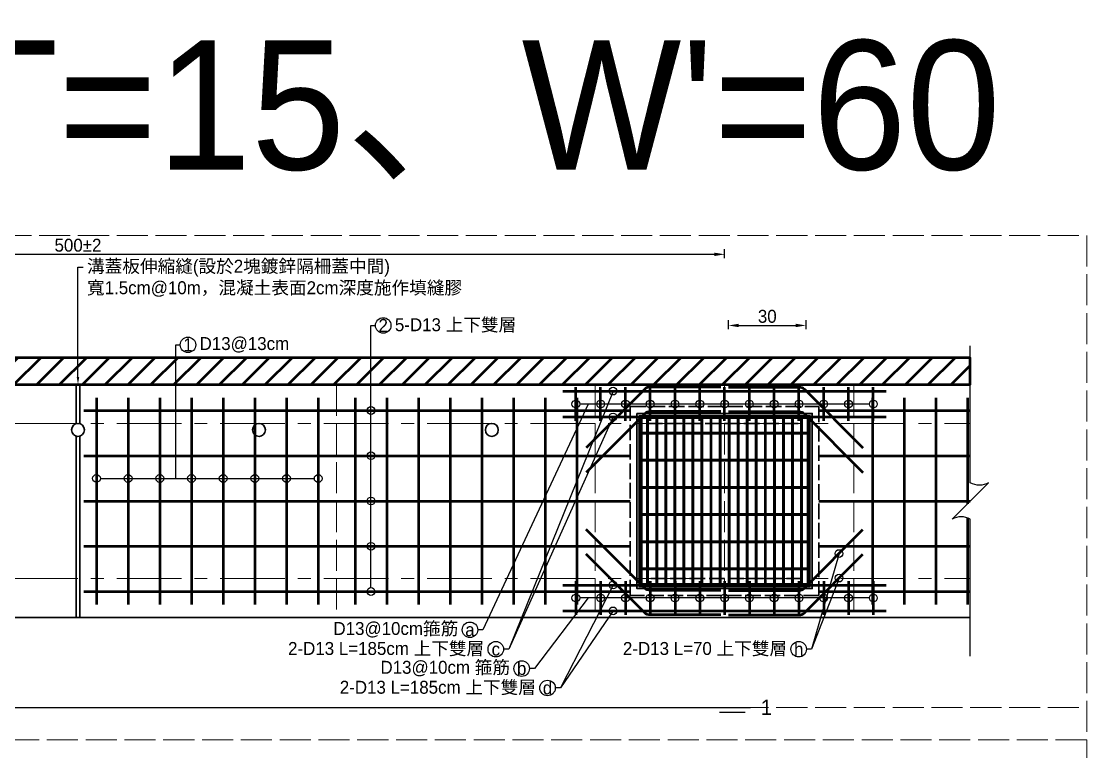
# Model space of a CAD drawing. Extents: x -4891 to 4829, y -5666 to -3242.
# Drawn here: x -4522.8 to -4110.9, y -3888.9 to -3606.5 of the extents above; entities that cross this region are included whole.
import ezdxf
from ezdxf import colors
from ezdxf.entities.mleader import LeaderData, LeaderLine
from ezdxf.math import Vec2, Vec3

# ---------------------------------------------------------------- set-up
doc = ezdxf.new("R2010")
doc.units = 0
doc.header["$MEASUREMENT"] = 0
doc.linetypes.add('ACAD_ISO02W100', pattern=[15, 12, -3])
doc.linetypes.add('CENTERX2', pattern=[4, 2.5, -0.5, 0.5, -0.5])
for name, color, linetype, lineweight in [('一、3.基本-變更', 1, 'Continuous', 50), ('二、1.繪圖-既有設施', 8, 'Continuous', 20), ('二、2.繪圖-施作項目', 181, 'Continuous', 30), ('二、5.繪圖-鋼筋', 60, 'Continuous', 50), ('二、6.繪圖-其他施作項目', 35, 'Continuous', 30)]:
    doc.layers.add(name, color=color, linetype=linetype, lineweight=lineweight)
doc.layers.add('一、4.基本-隱藏', color=9, linetype='ACAD_ISO02W100', lineweight=20, plot=False)
doc.layers.add('三、3.文字-註解文字', color=2, linetype='Continuous')
doc.styles.add('次圖名(詳圖)', font='MS PGothic.ttf', dxfattribs={"height": 6})
doc.styles.add('註解文字', font='MS PGothic.ttf', dxfattribs={"height": 5})
doc.dimstyles.new('註解文字', dxfattribs={"dimtxt": 5, "dimasz": 4, "dimexe": 2, "dimexo": 2.5, "dimgap": 1, "dimtad": 2, "dimzin": 0, "dimdsep": 46, "dimtxsty": '註解文字', "dimcen": 0.1, "dimclrd": 144, "dimclre": 144, "dimclrt": 256, "dimadec": 0, "dimazin": 0, "dimtfac": 1, "dimtofl": 0, "dimtmove": 0, "dimatfit": 3, "dimfxl": 1.5, "dimfxlon": 1, "dimtolj": 1, "dimtzin": 0, "dimlwd": -1, "dimlwe": -1, "dimarcsym": 1})
pattern_1 = [(45, (-5686.2158, -3578.335), (-2.65165, 2.65165), []), (45, (-5685.332, -3578.335), (-2.65165, 2.65165), []), (45, (-5684.448, -3578.335), (-2.65165, 2.65165), []), (45, (-5683.564, -3578.335), (-2.65165, 2.65165), [])]

# ---------------------------------------------------------------- blocks, each defined once
blk = doc.blocks.new('_None')
blk = doc.blocks.new('*D156')
at = {"layer": 'Defpoints', "color": 0, "transparency": 16777216}
for p in [(-4750.85, -3696.6), (-4750.85, -3756.99), (-4250.85, -3756.99)]:
    blk.add_point(p, dxfattribs=at)
at = {"layer": '三、3.文字-註解文字', "color": 144, "transparency": 16777216}
for p, q in [((-4750.85, -3698.1), (-4750.85, -3694.6)), ((-4250.85, -3698.1), (-4250.85, -3694.6)), ((-4254.85, -3696.6), (-4746.85, -3696.6))]:
    blk.add_line(p, q, dxfattribs=at)
for points in [[(-4746.85, -3695.94), (-4746.85, -3697.27), (-4750.85, -3696.6)], [(-4254.85, -3695.94), (-4254.85, -3697.27), (-4250.85, -3696.6)]]:
    blk.add_solid(points, dxfattribs=at)
at = {"layer": '三、3.文字-註解文字', "transparency": 16777216, "insert": (-4500.85, -3693.1), "char_height": 5, "attachment_point": 5, "style": '註解文字'}
blk.add_mtext('\\A1;500±2', dxfattribs=at)
blk = doc.blocks.new('*D157')
at = {"layer": 'Defpoints', "color": 0, "linetype": 'Continuous', "transparency": 16777216}
for p in [(-4219.35, -3724.1), (-4249.35, -3752.72), (-4219.35, -3752.72)]:
    blk.add_point(p, dxfattribs=at)
at = {"layer": '三、3.文字-註解文字', "color": 144, "transparency": 16777216}
for p, q in [((-4249.35, -3725.6), (-4249.35, -3722.1)), ((-4219.35, -3725.6), (-4219.35, -3722.1)), ((-4245.35, -3724.1), (-4223.35, -3724.1))]:
    blk.add_line(p, q, dxfattribs=at)
at = {"layer": '三、3.文字-註解文字', "color": 144, "linetype": 'Continuous', "transparency": 16777216}
for points in [[(-4245.35, -3723.44), (-4245.35, -3724.77), (-4249.35, -3724.1)], [(-4223.35, -3723.44), (-4223.35, -3724.77), (-4219.35, -3724.1)]]:
    blk.add_solid(points, dxfattribs=at)
at = {"layer": '三、3.文字-註解文字', "linetype": 'Continuous', "transparency": 16777216, "insert": (-4234.35, -3720.6), "char_height": 5, "attachment_point": 5, "style": '註解文字'}
blk.add_mtext('\\A1;30', dxfattribs=at)
blk = doc.blocks.new('_Small')
at = {"color": 0, "linetype": 'ByBlock', "lineweight": -2}
blk.add_circle((0, 0), 0.25, dxfattribs=at)

msp = doc.modelspace()

# ---------------------------------------------------------------- hatches: boundary and pattern name
at = {"layer": '一、3.基本-變更', "linetype": 'Continuous'}
h = msp.add_hatch(dxfattribs=at)
h.set_pattern_fill('ANSI31', color=256, scale=50)
h.set_pattern_definition([(45, (-7297.716, 251.4965), (-4.419417, 4.419417), [])])
h.paths.add_polyline_path([(-4155.855, -3736.602), (-4845.855, -3736.602), (-4845.855, -3746.989), (-4155.855, -3746.989)])
at = {"layer": '二、6.繪圖-其他施作項目'}
h = msp.add_hatch(color=256, dxfattribs=at)
h.dxf.hatch_style = 1
h.paths.add_polyline_path([(-4284.755, -3825.889), (-4216.955, -3825.889), (-4216.955, -3758.089), (-4284.755, -3758.089)])
h.paths.add_polyline_path([(-4283.855, -3758.989), (-4217.855, -3758.989), (-4217.855, -3824.989), (-4283.855, -3824.989)], flags=16)
h = msp.add_hatch(dxfattribs=at)
h.set_pattern_fill('ANSI34', color=256, scale=5)
h.set_pattern_definition(pattern_1)
h.paths.add_polyline_path([(-4218.855, -3765.489), (-4282.855, -3765.489), (-4282.855, -3765.989), (-4218.855, -3765.989)])
h = msp.add_hatch(dxfattribs=at)
h.set_pattern_fill('ANSI34', color=256, scale=5)
h.set_pattern_definition(pattern_1)
h.paths.add_polyline_path([(-4218.855, -3775.989), (-4282.855, -3775.989), (-4282.855, -3776.489), (-4218.855, -3776.489)])
h = msp.add_hatch(dxfattribs=at)
h.set_pattern_fill('ANSI34', color=256, scale=5)
h.set_pattern_definition(pattern_1)
h.paths.add_polyline_path([(-4218.855, -3786.489), (-4282.855, -3786.489), (-4282.855, -3786.989), (-4218.855, -3786.989)])
h = msp.add_hatch(dxfattribs=at)
h.set_pattern_fill('ANSI34', color=256, scale=5)
h.set_pattern_definition(pattern_1)
h.paths.add_polyline_path([(-4218.855, -3796.989), (-4282.855, -3796.989), (-4282.855, -3797.489), (-4218.855, -3797.489)])
h = msp.add_hatch(dxfattribs=at)
h.set_pattern_fill('ANSI34', color=256, scale=5)
h.set_pattern_definition(pattern_1)
h.paths.add_polyline_path([(-4218.855, -3807.489), (-4282.855, -3807.489), (-4282.855, -3807.989), (-4218.855, -3807.989)])
h = msp.add_hatch(dxfattribs=at)
h.set_pattern_fill('ANSI34', color=256, scale=5)
h.set_pattern_definition(pattern_1)
h.paths.add_polyline_path([(-4218.855, -3817.989), (-4282.855, -3817.989), (-4282.855, -3818.489), (-4218.855, -3818.489)])

# ---------------------------------------------------------------- linework, layer by layer
at = {"layer": '一、3.基本-變更', "linetype": 'Continuous'}
msp.add_lwpolyline([(-4845.855, -3746.989), (-4155.855, -3746.989), (-4155.855, -3736.602), (-4845.855, -3736.602)], close=True, dxfattribs=at)
at = {"layer": '一、4.基本-隱藏'}
for points in [[(-4890.855, -3689.296), (-4110.855, -3689.296), (-4110.855, -4196.296), (-4890.855, -4196.296)], [(-4890.855, -3689.296), (-4110.855, -3689.296), (-4110.855, -3884.296), (-4890.855, -3884.296)]]:
    msp.add_lwpolyline(points, close=True, dxfattribs=at)
for points in [[(-4400.855, -3746.989), (-4400.855, -3836.989)], [(-4300.855, -3746.989), (-4300.855, -3836.989)], [(-4250.855, -3746.989), (-4250.855, -3836.989)], [(-4200.855, -3746.989), (-4200.855, -3836.989)], [(-4890.855, -3871.796), (-4110.855, -3871.796)]]:
    msp.add_lwpolyline(points, dxfattribs=at)
at = {"layer": '三、3.文字-註解文字'}
msp.add_lwpolyline([(-4155.855, -3851.989), (-4155.855, -3799.06, 0.2828427), (-4162.926, -3799.06), (-4148.784, -3784.918, -0.2828427), (-4155.855, -3784.918), (-4155.855, -3731.989)], format="xyb", dxfattribs=at)
at = {"layer": '三、3.文字-註解文字', "color": 144}
for points in [[(-4194.855, -3754.489), (-4306.855, -3754.489)], [(-4492.205, -3783.289), (-4409.465, -3783.289)], [(-4194.855, -3829.489), (-4306.855, -3829.489)]]:
    msp.add_lwpolyline(points, dxfattribs=at)
at = {"layer": '三、3.文字-註解文字'}
for points in [[(-4760.855, -3871.796), (-4240.855, -3871.796)], [(-4242.855, -3873.796), (-4252.855, -3873.796)]]:
    msp.add_lwpolyline(points, dxfattribs=at)
for centre in [(-4382.83, -3724.102), (-4458.33, -3731.602), (-4349.308, -3841.796), (-4339.308, -3849.296), (-4222.191, -3849.296), (-4329.308, -3856.796), (-4319.308, -3864.296)]:
    msp.add_circle(centre, 3, dxfattribs=at)
at = {"layer": '三、3.文字-註解文字', "color": 144}
for centre in [(-4387.58, -3756.989), (-4308.355, -3754.489), (-4298.772, -3754.489), (-4289.188, -3754.489), (-4279.605, -3754.489), (-4270.022, -3754.489), (-4260.438, -3754.489), (-4250.855, -3754.489), (-4241.272, -3754.489), (-4231.688, -3754.489), (-4222.105, -3754.489), (-4212.522, -3754.489), (-4202.938, -3754.489), (-4193.355, -3754.489), (-4387.58, -3774.489), (-4493.705, -3783.252), (-4481.455, -3783.289), (-4469.205, -3783.289), (-4456.955, -3783.289), (-4444.705, -3783.289), (-4432.455, -3783.289), (-4420.205, -3783.289), (-4407.965, -3783.289), (-4387.58, -3791.989), (-4387.58, -3809.489), (-4387.58, -3826.989), (-4308.355, -3829.489), (-4298.772, -3829.489), (-4289.188, -3829.489), (-4279.605, -3829.489), (-4270.022, -3829.489), (-4260.438, -3829.489), (-4250.855, -3829.489), (-4241.272, -3829.489), (-4231.688, -3829.489), (-4222.105, -3829.489), (-4212.522, -3829.489), (-4202.938, -3829.489), (-4193.355, -3829.489)]:
    msp.add_circle(centre, 1.5, dxfattribs=at)
at = {"layer": '二、1.繪圖-既有設施', "linetype": 'CENTERX2', "ltscale": 10}
for points in [[(-4845.855, -3761.989), (-4155.855, -3761.989)], [(-4845.855, -3821.989), (-4155.855, -3821.989)]]:
    msp.add_lwpolyline(points, dxfattribs=at)
at = {"layer": '二、2.繪圖-施作項目', "linetype": 'Continuous'}
for points in [[(-4845.855, -3746.989), (-4155.855, -3746.989)], [(-4501.605, -3746.989), (-4501.605, -3762.104)], [(-4500.105, -3746.989), (-4500.105, -3762.104)], [(-4501.605, -3766.874), (-4501.605, -3836.989)], [(-4500.105, -3766.874), (-4500.105, -3836.989)], [(-4845.855, -3836.989), (-4155.855, -3836.989)]]:
    msp.add_lwpolyline(points, dxfattribs=at)
at = {"layer": '二、5.繪圖-鋼筋'}
for points in [[(-4308.355, -3760.989), (-4308.355, -3747.989)], [(-4298.772, -3760.989), (-4298.772, -3747.989)], [(-4289.188, -3760.989), (-4289.188, -3747.989)], [(-4279.605, -3760.989), (-4279.605, -3747.989)], [(-4270.022, -3760.989), (-4270.022, -3747.989)], [(-4260.438, -3760.989), (-4260.438, -3747.989)], [(-4250.855, -3760.989), (-4250.855, -3747.989)], [(-4241.272, -3760.989), (-4241.272, -3747.989)], [(-4231.688, -3760.989), (-4231.688, -3747.989)], [(-4222.105, -3760.989), (-4222.105, -3747.989)], [(-4212.522, -3760.989), (-4212.522, -3747.989)], [(-4202.938, -3760.989), (-4202.938, -3747.989)], [(-4193.355, -3760.989), (-4193.355, -3747.989)], [(-4493.705, -3752.039), (-4493.705, -3831.989)], [(-4481.455, -3752.039), (-4481.455, -3831.989)], [(-4469.205, -3752.039), (-4469.205, -3831.989)], [(-4456.955, -3752.039), (-4456.955, -3831.989)], [(-4444.705, -3752.039), (-4444.705, -3831.989)], [(-4432.455, -3752.039), (-4432.455, -3831.989)], [(-4420.205, -3752.039), (-4420.205, -3831.989)], [(-4407.965, -3752.039), (-4407.965, -3831.989)], [(-4393.705, -3752.039), (-4393.705, -3831.989)], [(-4381.455, -3752.039), (-4381.455, -3831.989)], [(-4369.205, -3752.039), (-4369.205, -3831.989)], [(-4356.955, -3752.039), (-4356.955, -3831.989)], [(-4344.705, -3752.039), (-4344.705, -3831.989)], [(-4332.455, -3752.039), (-4332.455, -3831.989)], [(-4320.205, -3752.039), (-4320.205, -3831.989)], [(-4313.355, -3749.489), (-4188.355, -3749.489)], [(-4307.965, -3752.039), (-4307.965, -3831.989)], [(-4193.705, -3752.039), (-4193.705, -3831.989)], [(-4181.455, -3752.039), (-4181.455, -3831.989)], [(-4169.205, -3752.039), (-4169.205, -3831.989)], [(-4156.955, -3752.039), (-4156.955, -3793.089)], [(-4313.355, -3759.489), (-4188.355, -3759.489)], [(-4156.955, -3798.515), (-4156.955, -3831.989)], [(-4313.355, -3824.489), (-4188.355, -3824.489)], [(-4308.355, -3822.989), (-4308.355, -3835.989)], [(-4298.772, -3822.989), (-4298.772, -3835.989)], [(-4289.188, -3822.989), (-4289.188, -3835.989)], [(-4279.605, -3822.989), (-4279.605, -3835.989)], [(-4270.022, -3822.989), (-4270.022, -3835.989)], [(-4260.438, -3822.989), (-4260.438, -3835.989)], [(-4250.855, -3822.989), (-4250.855, -3835.989)], [(-4241.272, -3822.989), (-4241.272, -3835.989)], [(-4231.688, -3822.989), (-4231.688, -3835.989)], [(-4222.105, -3822.989), (-4222.105, -3835.989)], [(-4212.522, -3822.989), (-4212.522, -3835.989)], [(-4202.938, -3822.989), (-4202.938, -3835.989)], [(-4193.355, -3822.989), (-4193.355, -3835.989)], [(-4313.355, -3834.489), (-4188.355, -3834.489)]]:
    msp.add_lwpolyline(points, dxfattribs=at)
for points in [[(-4252.355, -3747.909), (-4279.612, -3747.909, 0.1989124), (-4281.734, -3748.788), (-4304.355, -3771.409)], [(-4249.355, -3747.909), (-4222.098, -3747.909, -0.1989124), (-4219.976, -3748.788), (-4197.355, -3771.409)], [(-4252.355, -3757.409), (-4279.612, -3757.409, 0.1989124), (-4281.734, -3758.288), (-4304.355, -3780.909)], [(-4249.355, -3757.409), (-4222.098, -3757.409, -0.1989124), (-4219.976, -3758.288), (-4197.355, -3780.909)], [(-4252.355, -3826.569), (-4279.612, -3826.569, -0.1989124), (-4281.734, -3825.691), (-4304.355, -3803.069)], [(-4249.355, -3826.569), (-4222.098, -3826.569, 0.1989124), (-4219.976, -3825.691), (-4197.355, -3803.069)], [(-4252.355, -3836.069), (-4279.612, -3836.069, -0.1989124), (-4281.734, -3835.191), (-4304.355, -3812.569)], [(-4249.355, -3836.069), (-4222.098, -3836.069, 0.1989124), (-4219.976, -3835.191), (-4197.355, -3812.569)]]:
    msp.add_lwpolyline(points, format="xyb", dxfattribs=at)
at = {"layer": '二、5.繪圖-鋼筋', "linetype": 'Continuous'}
for points in [[(-4498.605, -3756.989), (-4287.355, -3756.989)], [(-4214.355, -3756.989), (-4155.855, -3756.989)], [(-4498.605, -3774.489), (-4287.355, -3774.489)], [(-4214.355, -3774.489), (-4155.855, -3774.489)], [(-4498.605, -3791.989), (-4287.355, -3791.989)], [(-4214.355, -3791.989), (-4155.855, -3791.989)], [(-4498.605, -3809.489), (-4287.355, -3809.489)], [(-4214.355, -3809.489), (-4155.855, -3809.489)], [(-4498.605, -3826.989), (-4287.355, -3826.989)], [(-4214.355, -3826.989), (-4155.855, -3826.989)]]:
    msp.add_lwpolyline(points, dxfattribs=at)
at = {"layer": '二、6.繪圖-其他施作項目', "linetype": 'ACAD_ISO02W100', "ltscale": 0.5}
for points in [[(-4287.355, -3755.489), (-4214.355, -3755.489), (-4214.355, -3828.489), (-4287.355, -3828.489)], [(-4280.855, -3761.989), (-4220.855, -3761.989), (-4220.855, -3821.989), (-4280.855, -3821.989)]]:
    msp.add_lwpolyline(points, close=True, dxfattribs=at)
at = {"layer": '二、6.繪圖-其他施作項目'}
for points in [[(-4284.755, -3758.089), (-4216.955, -3758.089), (-4216.955, -3825.889), (-4284.755, -3825.889)], [(-4283.855, -3758.989), (-4217.855, -3758.989), (-4217.855, -3824.989), (-4283.855, -3824.989)], [(-4283.355, -3759.489), (-4218.355, -3759.489), (-4218.355, -3824.489), (-4283.355, -3824.489)]]:
    msp.add_lwpolyline(points, close=True, dxfattribs=at)
for points in [[(-4283.355, -3759.489), (-4218.355, -3759.489)], [(-4283.355, -3759.489), (-4283.355, -3824.489)], [(-4282.855, -3759.489), (-4282.855, -3824.489)], [(-4282.855, -3759.989), (-4218.855, -3759.989)], [(-4280.855, -3759.989), (-4280.855, -3765.489)], [(-4280.355, -3759.989), (-4280.355, -3765.489)], [(-4277.355, -3759.989), (-4277.355, -3765.489)], [(-4276.855, -3759.989), (-4276.855, -3765.489)], [(-4273.855, -3759.989), (-4273.855, -3765.489)], [(-4273.355, -3759.989), (-4273.355, -3765.489)], [(-4270.355, -3759.989), (-4270.355, -3765.489)], [(-4269.855, -3759.989), (-4269.855, -3765.489)], [(-4266.855, -3759.989), (-4266.855, -3765.489)], [(-4266.355, -3759.989), (-4266.355, -3765.489)], [(-4263.355, -3759.989), (-4263.355, -3765.489)], [(-4262.855, -3759.989), (-4262.855, -3765.489)], [(-4259.855, -3759.989), (-4259.855, -3765.489)], [(-4259.355, -3759.989), (-4259.355, -3765.489)], [(-4256.355, -3759.989), (-4256.355, -3765.489)], [(-4255.855, -3759.989), (-4255.855, -3765.489)], [(-4252.855, -3759.989), (-4252.855, -3765.489)], [(-4252.355, -3759.989), (-4252.355, -3765.489)], [(-4249.355, -3759.989), (-4249.355, -3765.489)], [(-4248.855, -3759.989), (-4248.855, -3765.489)], [(-4245.855, -3759.989), (-4245.855, -3765.489)], [(-4245.355, -3759.989), (-4245.355, -3765.489)], [(-4242.355, -3759.989), (-4242.355, -3765.489)], [(-4241.855, -3759.989), (-4241.855, -3765.489)], [(-4238.855, -3759.989), (-4238.855, -3765.489)], [(-4238.355, -3759.989), (-4238.355, -3765.489)], [(-4235.355, -3759.989), (-4235.355, -3765.489)], [(-4234.855, -3759.989), (-4234.855, -3765.489)], [(-4231.855, -3759.989), (-4231.855, -3765.489)], [(-4231.355, -3759.989), (-4231.355, -3765.489)], [(-4228.355, -3759.989), (-4228.355, -3765.489)], [(-4227.855, -3759.989), (-4227.855, -3765.489)], [(-4224.855, -3759.989), (-4224.855, -3765.489)], [(-4224.355, -3759.989), (-4224.355, -3765.489)], [(-4221.355, -3759.989), (-4221.355, -3765.489)], [(-4220.855, -3759.989), (-4220.855, -3765.489)], [(-4218.855, -3759.489), (-4218.855, -3824.489)], [(-4218.355, -3759.489), (-4218.355, -3824.489)], [(-4282.855, -3765.489), (-4218.855, -3765.489)], [(-4282.855, -3765.989), (-4218.855, -3765.989)], [(-4280.855, -3765.989), (-4280.855, -3775.989)], [(-4280.355, -3765.989), (-4280.355, -3775.989)], [(-4277.355, -3765.989), (-4277.355, -3775.989)], [(-4276.855, -3765.989), (-4276.855, -3775.989)], [(-4273.855, -3765.989), (-4273.855, -3775.989)], [(-4273.355, -3765.989), (-4273.355, -3775.989)], [(-4270.355, -3765.989), (-4270.355, -3775.989)], [(-4269.855, -3765.989), (-4269.855, -3775.989)], [(-4266.855, -3765.989), (-4266.855, -3775.989)], [(-4266.355, -3765.989), (-4266.355, -3775.989)], [(-4263.355, -3765.989), (-4263.355, -3775.989)], [(-4262.855, -3765.989), (-4262.855, -3775.989)], [(-4259.855, -3765.989), (-4259.855, -3775.989)], [(-4259.355, -3765.989), (-4259.355, -3775.989)], [(-4256.355, -3765.989), (-4256.355, -3775.989)], [(-4255.855, -3765.989), (-4255.855, -3775.989)], [(-4252.855, -3765.989), (-4252.855, -3775.989)], [(-4252.355, -3765.989), (-4252.355, -3775.989)], [(-4249.355, -3765.989), (-4249.355, -3775.989)], [(-4248.855, -3765.989), (-4248.855, -3775.989)], [(-4245.855, -3765.989), (-4245.855, -3775.989)], [(-4245.355, -3765.989), (-4245.355, -3775.989)], [(-4242.355, -3765.989), (-4242.355, -3775.989)], [(-4241.855, -3765.989), (-4241.855, -3775.989)], [(-4238.855, -3765.989), (-4238.855, -3775.989)], [(-4238.355, -3765.989), (-4238.355, -3775.989)], [(-4235.355, -3765.989), (-4235.355, -3775.989)], [(-4234.855, -3765.989), (-4234.855, -3775.989)], [(-4231.855, -3765.989), (-4231.855, -3775.989)], [(-4231.355, -3765.989), (-4231.355, -3775.989)], [(-4228.355, -3765.989), (-4228.355, -3775.989)], [(-4227.855, -3765.989), (-4227.855, -3775.989)], [(-4224.855, -3765.989), (-4224.855, -3775.989)], [(-4224.355, -3765.989), (-4224.355, -3775.989)], [(-4221.355, -3765.989), (-4221.355, -3775.989)], [(-4220.855, -3765.989), (-4220.855, -3775.989)], [(-4282.855, -3775.989), (-4218.855, -3775.989)], [(-4282.855, -3776.489), (-4218.855, -3776.489)], [(-4280.855, -3776.489), (-4280.855, -3786.489)], [(-4280.355, -3776.489), (-4280.355, -3786.489)], [(-4277.355, -3776.489), (-4277.355, -3786.489)], [(-4276.855, -3776.489), (-4276.855, -3786.489)], [(-4273.855, -3776.489), (-4273.855, -3786.489)], [(-4273.355, -3776.489), (-4273.355, -3786.489)], [(-4270.355, -3776.489), (-4270.355, -3786.489)], [(-4269.855, -3776.489), (-4269.855, -3786.489)], [(-4266.855, -3776.489), (-4266.855, -3786.489)], [(-4266.355, -3776.489), (-4266.355, -3786.489)], [(-4263.355, -3776.489), (-4263.355, -3786.489)], [(-4262.855, -3776.489), (-4262.855, -3786.489)], [(-4259.855, -3776.489), (-4259.855, -3786.489)], [(-4259.355, -3776.489), (-4259.355, -3786.489)], [(-4256.355, -3776.489), (-4256.355, -3786.489)], [(-4255.855, -3776.489), (-4255.855, -3786.489)], [(-4252.855, -3776.489), (-4252.855, -3786.489)], [(-4252.355, -3776.489), (-4252.355, -3786.489)], [(-4249.355, -3776.489), (-4249.355, -3786.489)], [(-4248.855, -3776.489), (-4248.855, -3786.489)], [(-4245.855, -3776.489), (-4245.855, -3786.489)], [(-4245.355, -3776.489), (-4245.355, -3786.489)], [(-4242.355, -3776.489), (-4242.355, -3786.489)], [(-4241.855, -3776.489), (-4241.855, -3786.489)], [(-4238.855, -3776.489), (-4238.855, -3786.489)], [(-4238.355, -3776.489), (-4238.355, -3786.489)], [(-4235.355, -3776.489), (-4235.355, -3786.489)], [(-4234.855, -3776.489), (-4234.855, -3786.489)], [(-4231.855, -3776.489), (-4231.855, -3786.489)], [(-4231.355, -3776.489), (-4231.355, -3786.489)], [(-4228.355, -3776.489), (-4228.355, -3786.489)], [(-4227.855, -3776.489), (-4227.855, -3786.489)], [(-4224.855, -3776.489), (-4224.855, -3786.489)], [(-4224.355, -3776.489), (-4224.355, -3786.489)], [(-4221.355, -3776.489), (-4221.355, -3786.489)], [(-4220.855, -3776.489), (-4220.855, -3786.489)], [(-4282.855, -3786.489), (-4218.855, -3786.489)], [(-4282.855, -3786.989), (-4218.855, -3786.989)], [(-4280.855, -3786.989), (-4280.855, -3796.989)], [(-4280.355, -3786.989), (-4280.355, -3796.989)], [(-4277.355, -3786.989), (-4277.355, -3796.989)], [(-4276.855, -3786.989), (-4276.855, -3796.989)], [(-4273.855, -3786.989), (-4273.855, -3796.989)], [(-4273.355, -3786.989), (-4273.355, -3796.989)], [(-4270.355, -3786.989), (-4270.355, -3796.989)], [(-4269.855, -3786.989), (-4269.855, -3796.989)], [(-4266.855, -3786.989), (-4266.855, -3796.989)], [(-4266.355, -3786.989), (-4266.355, -3796.989)], [(-4263.355, -3786.989), (-4263.355, -3796.989)], [(-4262.855, -3786.989), (-4262.855, -3796.989)], [(-4259.855, -3786.989), (-4259.855, -3796.989)], [(-4259.355, -3786.989), (-4259.355, -3796.989)], [(-4256.355, -3786.989), (-4256.355, -3796.989)], [(-4255.855, -3786.989), (-4255.855, -3796.989)], [(-4252.855, -3786.989), (-4252.855, -3796.989)], [(-4252.355, -3786.989), (-4252.355, -3796.989)], [(-4249.355, -3786.989), (-4249.355, -3796.989)], [(-4248.855, -3786.989), (-4248.855, -3796.989)], [(-4245.855, -3786.989), (-4245.855, -3796.989)], [(-4245.355, -3786.989), (-4245.355, -3796.989)], [(-4242.355, -3786.989), (-4242.355, -3796.989)], [(-4241.855, -3786.989), (-4241.855, -3796.989)], [(-4238.855, -3786.989), (-4238.855, -3796.989)], [(-4238.355, -3786.989), (-4238.355, -3796.989)], [(-4235.355, -3786.989), (-4235.355, -3796.989)], [(-4234.855, -3786.989), (-4234.855, -3796.989)], [(-4231.855, -3786.989), (-4231.855, -3796.989)], [(-4231.355, -3786.989), (-4231.355, -3796.989)], [(-4228.355, -3786.989), (-4228.355, -3796.989)], [(-4227.855, -3786.989), (-4227.855, -3796.989)], [(-4224.855, -3786.989), (-4224.855, -3796.989)], [(-4224.355, -3786.989), (-4224.355, -3796.989)], [(-4221.355, -3786.989), (-4221.355, -3796.989)], [(-4220.855, -3786.989), (-4220.855, -3796.989)], [(-4282.855, -3796.989), (-4218.855, -3796.989)], [(-4282.855, -3797.489), (-4218.855, -3797.489)], [(-4280.855, -3797.489), (-4280.855, -3807.489)], [(-4280.355, -3797.489), (-4280.355, -3807.489)], [(-4277.355, -3797.489), (-4277.355, -3807.489)], [(-4276.855, -3797.489), (-4276.855, -3807.489)], [(-4273.855, -3797.489), (-4273.855, -3807.489)], [(-4273.355, -3797.489), (-4273.355, -3807.489)], [(-4270.355, -3797.489), (-4270.355, -3807.489)], [(-4269.855, -3797.489), (-4269.855, -3807.489)], [(-4266.855, -3797.489), (-4266.855, -3807.489)], [(-4266.355, -3797.489), (-4266.355, -3807.489)], [(-4263.355, -3797.489), (-4263.355, -3807.489)], [(-4262.855, -3797.489), (-4262.855, -3807.489)], [(-4259.855, -3797.489), (-4259.855, -3807.489)], [(-4259.355, -3797.489), (-4259.355, -3807.489)], [(-4256.355, -3797.489), (-4256.355, -3807.489)], [(-4255.855, -3797.489), (-4255.855, -3807.489)], [(-4252.855, -3797.489), (-4252.855, -3807.489)], [(-4252.355, -3797.489), (-4252.355, -3807.489)], [(-4249.355, -3797.489), (-4249.355, -3807.489)], [(-4248.855, -3797.489), (-4248.855, -3807.489)], [(-4245.855, -3797.489), (-4245.855, -3807.489)], [(-4245.355, -3797.489), (-4245.355, -3807.489)], [(-4242.355, -3797.489), (-4242.355, -3807.489)], [(-4241.855, -3797.489), (-4241.855, -3807.489)], [(-4238.855, -3797.489), (-4238.855, -3807.489)], [(-4238.355, -3797.489), (-4238.355, -3807.489)], [(-4235.355, -3797.489), (-4235.355, -3807.489)], [(-4234.855, -3797.489), (-4234.855, -3807.489)], [(-4231.855, -3797.489), (-4231.855, -3807.489)], [(-4231.355, -3797.489), (-4231.355, -3807.489)], [(-4228.355, -3797.489), (-4228.355, -3807.489)], [(-4227.855, -3797.489), (-4227.855, -3807.489)], [(-4224.855, -3797.489), (-4224.855, -3807.489)], [(-4224.355, -3797.489), (-4224.355, -3807.489)], [(-4221.355, -3797.489), (-4221.355, -3807.489)], [(-4220.855, -3797.489), (-4220.855, -3807.489)], [(-4282.855, -3807.489), (-4218.855, -3807.489)], [(-4282.855, -3807.989), (-4218.855, -3807.989)], [(-4280.855, -3807.989), (-4280.855, -3817.989)], [(-4280.355, -3807.989), (-4280.355, -3817.989)], [(-4277.355, -3807.989), (-4277.355, -3817.989)], [(-4276.855, -3807.989), (-4276.855, -3817.989)], [(-4273.855, -3807.989), (-4273.855, -3817.989)], [(-4273.355, -3807.989), (-4273.355, -3817.989)], [(-4270.355, -3807.989), (-4270.355, -3817.989)], [(-4269.855, -3807.989), (-4269.855, -3817.989)], [(-4266.855, -3807.989), (-4266.855, -3817.989)], [(-4266.355, -3807.989), (-4266.355, -3817.989)], [(-4263.355, -3807.989), (-4263.355, -3817.989)], [(-4262.855, -3807.989), (-4262.855, -3817.989)], [(-4259.855, -3807.989), (-4259.855, -3817.989)], [(-4259.355, -3807.989), (-4259.355, -3817.989)], [(-4256.355, -3807.989), (-4256.355, -3817.989)], [(-4255.855, -3807.989), (-4255.855, -3817.989)], [(-4252.855, -3807.989), (-4252.855, -3817.989)], [(-4252.355, -3807.989), (-4252.355, -3817.989)], [(-4249.355, -3807.989), (-4249.355, -3817.989)], [(-4248.855, -3807.989), (-4248.855, -3817.989)], [(-4245.855, -3807.989), (-4245.855, -3817.989)], [(-4245.355, -3807.989), (-4245.355, -3817.989)], [(-4242.355, -3807.989), (-4242.355, -3817.989)], [(-4241.855, -3807.989), (-4241.855, -3817.989)], [(-4238.855, -3807.989), (-4238.855, -3817.989)], [(-4238.355, -3807.989), (-4238.355, -3817.989)], [(-4235.355, -3807.989), (-4235.355, -3817.989)], [(-4234.855, -3807.989), (-4234.855, -3817.989)], [(-4231.855, -3807.989), (-4231.855, -3817.989)], [(-4231.355, -3807.989), (-4231.355, -3817.989)], [(-4228.355, -3807.989), (-4228.355, -3817.989)], [(-4227.855, -3807.989), (-4227.855, -3817.989)], [(-4224.855, -3807.989), (-4224.855, -3817.989)], [(-4224.355, -3807.989), (-4224.355, -3817.989)], [(-4221.355, -3807.989), (-4221.355, -3817.989)], [(-4220.855, -3807.989), (-4220.855, -3817.989)], [(-4282.855, -3817.989), (-4218.855, -3817.989)], [(-4282.855, -3818.489), (-4218.855, -3818.489)], [(-4280.855, -3818.489), (-4280.855, -3823.989)], [(-4280.355, -3818.489), (-4280.355, -3823.989)], [(-4277.355, -3818.489), (-4277.355, -3823.989)], [(-4276.855, -3818.489), (-4276.855, -3823.989)], [(-4273.855, -3818.489), (-4273.855, -3823.989)], [(-4273.355, -3818.489), (-4273.355, -3823.989)], [(-4270.355, -3818.489), (-4270.355, -3823.989)], [(-4269.855, -3818.489), (-4269.855, -3823.989)], [(-4266.855, -3818.489), (-4266.855, -3823.989)], [(-4266.355, -3818.489), (-4266.355, -3823.989)], [(-4263.355, -3818.489), (-4263.355, -3823.989)], [(-4262.855, -3818.489), (-4262.855, -3823.989)], [(-4259.855, -3818.489), (-4259.855, -3823.989)], [(-4259.355, -3818.489), (-4259.355, -3823.989)], [(-4256.355, -3818.489), (-4256.355, -3823.989)], [(-4255.855, -3818.489), (-4255.855, -3823.989)], [(-4252.855, -3818.489), (-4252.855, -3823.989)], [(-4252.355, -3818.489), (-4252.355, -3823.989)], [(-4249.355, -3818.489), (-4249.355, -3823.989)], [(-4248.855, -3818.489), (-4248.855, -3823.989)], [(-4245.855, -3818.489), (-4245.855, -3823.989)], [(-4245.355, -3818.489), (-4245.355, -3823.989)], [(-4242.355, -3818.489), (-4242.355, -3823.989)], [(-4241.855, -3818.489), (-4241.855, -3823.989)], [(-4238.855, -3818.489), (-4238.855, -3823.989)], [(-4238.355, -3818.489), (-4238.355, -3823.989)], [(-4235.355, -3818.489), (-4235.355, -3823.989)], [(-4234.855, -3818.489), (-4234.855, -3823.989)], [(-4231.855, -3818.489), (-4231.855, -3823.989)], [(-4231.355, -3818.489), (-4231.355, -3823.989)], [(-4228.355, -3818.489), (-4228.355, -3823.989)], [(-4227.855, -3818.489), (-4227.855, -3823.989)], [(-4224.855, -3818.489), (-4224.855, -3823.989)], [(-4224.355, -3818.489), (-4224.355, -3823.989)], [(-4221.355, -3818.489), (-4221.355, -3823.989)], [(-4220.855, -3818.489), (-4220.855, -3823.989)], [(-4283.355, -3824.489), (-4218.355, -3824.489)], [(-4282.855, -3823.989), (-4218.855, -3823.989)]]:
    msp.add_lwpolyline(points, dxfattribs=at)
for centre in [(-4500.855, -3764.489), (-4430.855, -3764.489), (-4340.855, -3764.489)]:
    msp.add_circle(centre, 2.5, dxfattribs=at)

# ---------------------------------------------------------------- texts
at = {"layer": '三、3.文字-註解文字'}
for s, width, gutter_width, insert, char_height, attachment_point, style in [("{\\fMS PGothic|b0|i0|c128|p34;溝牆保留  T=15、W}'{\\fMS PGothic|b0|i0|c128|p34;=}6{\\fMS PGothic|b0|i0|c128|p34;0}", 762.96633, 25, (-4500.855, -3669.296), 50, 8, '註解文字'), ('2', 8.38231, 30, (-4382.83, -3724.102), 5, 5, '註解文字'), ('{\\fMS PGothic|b0|i0|c128|p34;5-D13 }上下雙{\\fMS PGothic|b0|i0|c128|p34;層}', 50.56778, 30, (-4378.33, -3724.102), 5, 4, '註解文字'), ('1', 8.38231, 30, (-4458.33, -3731.602), 5, 5, '註解文字'), ('{\\fMS PGothic|b0|i0|c128|p34;D13@1}3{\\fMS PGothic|b0|i0|c128|p34;cm}', 15.95159, 30, (-4453.83, -3731.602), 5, 4, '註解文字'), ('{\\fMS PGothic|b0|i0|c128|p34;D13@10cm}箍筋', 47.84009, 30, (-4353.808, -3841.796), 5, 6, '註解文字'), ('a', 8.38231, 30, (-4349.308, -3841.796), 5, 5, '註解文字'), ('{\\fMS PGothic|b0|i0|c128|p34;2-D13 L=1}8{\\fMS PGothic|b0|i0|c128|p34;5cm }上下雙{\\fMS PGothic|b0|i0|c128|p34;層}', 82.71347, 30, (-4343.808, -3849.296), 5, 6, '註解文字'), ('{\\fMS PGothic|b0|i0|c128|p34;2-D13 L=70 }上下雙{\\fMS PGothic|b0|i0|c128|p34;層}', 78.12323, 30, (-4226.691, -3849.296), 5, 6, '註解文字'), ('h', 8.38231, 30, (-4222.191, -3849.296), 5, 5, '註解文字'), ('c', 8.38231, 30, (-4339.308, -3849.296), 5, 5, '註解文字'), ('{\\fMS PGothic|b0|i0|c128|p34;D13@10cm }箍筋', 78.12323, 30, (-4333.808, -3856.796), 5, 6, '註解文字'), ('b', 8.38231, 30, (-4329.308, -3856.796), 5, 5, '註解文字'), ('{\\fMS PGothic|b0|i0|c128|p34;2-D13 L=1}8{\\fMS PGothic|b0|i0|c128|p34;5cm }上下雙{\\fMS PGothic|b0|i0|c128|p34;層}', 81.61171, 30, (-4323.808, -3864.296), 5, 6, '註解文字'), ('d', 8.38231, 30, (-4319.308, -3864.296), 5, 5, '註解文字'), ('1', 3, 15, (-4236.855, -3871.796), 6, 4, '次圖名(詳圖)')]:
    msp.add_mtext_dynamic_manual_height_columns(s, width=width, gutter_width=gutter_width, heights=[0], dxfattribs=dict(at, insert=insert, char_height=char_height, attachment_point=attachment_point, style=style))

# ---------------------------------------------------------------- dimensions: what is measured, and where the dimension line sits
dim = msp.add_linear_dim(base=(-4750.855, -3696.602), p1=(-4250.855, -3756.989), p2=(-4750.855, -3756.989), text='500±2', dimstyle='註解文字', dxfattribs=at)
dim.commit()
dim.dimension.update_dxf_attribs({"geometry": '*D156', "text_midpoint": (-4500.855, -3693.102)})
at = {"layer": '三、3.文字-註解文字', "linetype": 'Continuous'}
dim = msp.add_linear_dim(base=(-4219.355, -3724.102), p1=(-4249.355, -3752.716), p2=(-4219.355, -3752.716), text='30', dimstyle='註解文字', dxfattribs=at)
dim.commit()
dim.dimension.update_dxf_attribs({"geometry": '*D157', "text_midpoint": (-4234.355, -3720.602)})

# ---------------------------------------------------------------- leaders
at = {"layer": '三、3.文字-註解文字'}
ml = msp.add_multileader_mtext('Standard', dxfattribs=at)
ml.set_content('{\\fMS PGothic|b0|i0|c128|p34;溝蓋板伸縮縫(設於2塊鍍鋅隔柵蓋中間)}\\P{\\fMS PGothic|b0|i0|c128|p34;寬1.5cm@10m，混凝土表面2cm深度施作填縫膠}', color=256, style='註解文字')
ml.set_leader_properties(color=144, linetype='ByLayer', lineweight=-1)
ml.build(insert=Vec2(0, 0))
ml.multileader.update_dxf_attribs({"dogleg_length": 2, "arrow_head_size": 3})
ctx = ml.context
ctx.base_point, ctx.char_height, ctx.arrow_head_size, ctx.landing_gap_size, ctx.plane_origin = Vec3(-4498.855, -3701.602), 5, 3, 1.5, Vec3(-4500.855, -3741.796)
notes = []
notes.append((ctx, [(1, (1, 1, 0), (-4500.855, -3701.602), (1, 0), 2, [(0, [(-4500.855, -3746.989)], 0, [])])]))
ctx.mtext.insert, ctx.mtext.width, ctx.mtext.flow_direction = Vec3(-4497.355, -3698.676), 178.42764, 5
ml = msp.add_multileader_mtext('Standard', dxfattribs=at)
ml.set_content('{\\fMS PGothic|b0|i0|c128|p34; }', color=256, style='註解文字')
ml.set_leader_properties(color=144, linetype='ByLayer', lineweight=-1)
ml.set_arrow_properties(name='NONE')
ml.build(insert=Vec2(0, 0))
ml.multileader.update_dxf_attribs({"dogleg_length": 1.75, "arrow_head_size": 3})
ctx = ml.context
ctx.base_point, ctx.char_height, ctx.arrow_head_size, ctx.landing_gap_size, ctx.plane_origin = Vec3(-4385.83, -3724.102), 3, 3, 3, Vec3(-4416.476, -3773.864)
notes.append((ctx, [(0, (1, 1, 0), (-4387.58, -3724.102), (1, 0), 1.75, [(0, [(-4387.58, -3825.489)], 0, [])])]))
ctx.mtext.insert, ctx.mtext.flow_direction = Vec3(-4382.83, -3722.602), 5
ml = msp.add_multileader_mtext('Standard', dxfattribs=at)
ml.set_content('{\\fMS PGothic|b0|i0|c128|p34; }', color=256, style='註解文字')
ml.set_leader_properties(color=144, linetype='ByLayer', lineweight=-1)
ml.set_arrow_properties(name='NONE')
ml.build(insert=Vec2(0, 0))
ml.multileader.update_dxf_attribs({"dogleg_length": 1.75, "arrow_head_size": 3})
ctx = ml.context
ctx.base_point, ctx.char_height, ctx.arrow_head_size, ctx.landing_gap_size, ctx.plane_origin = Vec3(-4461.33, -3731.602), 3, 3, 3, Vec3(-4491.976, -3773.864)
notes.append((ctx, [(0, (1, 1, 0), (-4463.08, -3731.602), (1, 0), 1.75, [(0, [(-4463.08, -3783.289)], 0, [])])]))
ctx.mtext.insert, ctx.mtext.flow_direction = Vec3(-4458.33, -3730.102), 5
ml = msp.add_multileader_mtext('Standard', dxfattribs=at)
ml.set_content(' ', color=256, style='註解文字')
ml.set_leader_properties(color=144, linetype='ByLayer', lineweight=-1)
ml.set_arrow_properties(name='SMALL')
ml.build(insert=Vec2(0, 0))
ml.multileader.update_dxf_attribs({"dogleg_length": 2, "arrow_head_size": 6})
ctx = ml.context
ctx.base_point, ctx.char_height, ctx.arrow_head_size, ctx.landing_gap_size, ctx.plane_origin = Vec3(-4344.524, -3849.296), 5, 6, 3, Vec3(-4316.583, -3814.309)
ctx.text_align_type = 2
notes.append((ctx, [(1, (1, 1, 0), (-4334.308, -3849.296), (-1, 0), 2, [(0, [(-4293.98, -3749.489)], 0, [])])]))
ctx.mtext.insert, ctx.mtext.alignment, ctx.mtext.flow_direction = Vec3(-4339.308, -3846.796), 3, 5
ml = msp.add_multileader_mtext('Standard', dxfattribs=at)
ml.set_content(' ', color=256, style='註解文字')
ml.set_leader_properties(color=144, linetype='ByLayer', lineweight=-1)
ml.set_arrow_properties(name='NONE')
ml.build(insert=Vec2(0, 0))
ml.multileader.update_dxf_attribs({"dogleg_length": 2, "arrow_head_size": 3})
ctx = ml.context
ctx.base_point, ctx.char_height, ctx.arrow_head_size, ctx.landing_gap_size, ctx.plane_origin = Vec3(-4354.524, -3841.796), 5, 3, 3, Vec3(-4326.167, -3826.809)
ctx.text_align_type = 2
notes.append((ctx, [(1, (1, 1, 0), (-4344.308, -3841.796), (-1, 0), 2, [(0, [(-4303.563, -3754.489)], 0, [])])]))
ctx.mtext.insert, ctx.mtext.alignment, ctx.mtext.flow_direction = Vec3(-4349.308, -3839.296), 3, 5
ml = msp.add_multileader_mtext('Standard', dxfattribs=at)
ml.set_content('{\\fMS PGothic|b0|i0|c128|p34; }', color=256, style='註解文字')
ml.set_leader_properties(color=144, linetype='ByLayer', lineweight=-1)
ml.set_arrow_properties(name='SMALL')
ml.build(insert=Vec2(0, 0))
ml.multileader.update_dxf_attribs({"dogleg_length": 2, "arrow_head_size": 6})
ctx = ml.context
ctx.base_point, ctx.char_height, ctx.arrow_head_size, ctx.landing_gap_size, ctx.plane_origin = Vec3(-4344.524, -3849.296), 5, 6, 3, Vec3(-4316.583, -3829.309)
ctx.text_align_type = 2
notes.append((ctx, [(1, (1, 1, 0), (-4334.308, -3849.296), (-1, 0), 2, [(0, [(-4293.98, -3759.489)], 0, [])])]))
ctx.mtext.insert, ctx.mtext.alignment, ctx.mtext.flow_direction = Vec3(-4339.308, -3846.796), 3, 5
ml = msp.add_multileader_mtext('Standard', dxfattribs=at)
ml.set_content(' ', color=256, style='註解文字')
ml.set_leader_properties(color=144, linetype='ByLayer', lineweight=-1)
ml.set_arrow_properties(name='SMALL')
ml.build(insert=Vec2(0, 0))
ml.multileader.update_dxf_attribs({"dogleg_length": 2, "arrow_head_size": 6})
ctx = ml.context
ctx.base_point, ctx.char_height, ctx.arrow_head_size, ctx.landing_gap_size, ctx.plane_origin = Vec3(-4227.407, -3849.296), 5, 6, 3, Vec3(-4228.753, -3862.309)
ctx.text_align_type = 2
notes.append((ctx, [(1, (1, 1, 0), (-4217.191, -3849.296), (-1, 0), 2, [(0, [(-4206.596, -3812.31)], 0, [])])]))
ctx.mtext.insert, ctx.mtext.alignment, ctx.mtext.flow_direction = Vec3(-4222.191, -3846.796), 3, 5
ml = msp.add_multileader_mtext('Standard', dxfattribs=at)
ml.set_content(' ', color=256, style='註解文字')
ml.set_leader_properties(color=144, linetype='ByLayer', lineweight=-1)
ml.set_arrow_properties(name='SMALL')
ml.build(insert=Vec2(0, 0))
ml.multileader.update_dxf_attribs({"dogleg_length": 2, "arrow_head_size": 6})
ctx = ml.context
ctx.base_point, ctx.char_height, ctx.arrow_head_size, ctx.landing_gap_size, ctx.plane_origin = Vec3(-4227.407, -3849.296), 5, 6, 3, Vec3(-4228.753, -3870.809)
ctx.text_align_type = 2
notes.append((ctx, [(1, (1, 1, 0), (-4217.191, -3849.296), (-1, 0), 2, [(0, [(-4206.596, -3821.81)], 0, [])])]))
ctx.mtext.insert, ctx.mtext.alignment, ctx.mtext.flow_direction = Vec3(-4222.191, -3846.796), 3, 5
ml = msp.add_multileader_mtext('Standard', dxfattribs=at)
ml.set_content(' ', color=256, style='註解文字')
ml.set_leader_properties(color=144, linetype='ByLayer', lineweight=-1)
ml.set_arrow_properties(name='SMALL')
ml.build(insert=Vec2(0, 0))
ml.multileader.update_dxf_attribs({"dogleg_length": 2, "arrow_head_size": 6})
ctx = ml.context
ctx.base_point, ctx.char_height, ctx.arrow_head_size, ctx.landing_gap_size, ctx.plane_origin = Vec3(-4324.524, -3864.296), 5, 6, 3, Vec3(-4318.667, -3866.309)
ctx.text_align_type = 2
notes.append((ctx, [(1, (1, 1, 0), (-4314.308, -3864.296), (-1, 0), 2, [(0, [(-4293.98, -3824.489)], 0, [])])]))
ctx.mtext.insert, ctx.mtext.alignment, ctx.mtext.flow_direction = Vec3(-4319.308, -3861.796), 3, 5
ml = msp.add_multileader_mtext('Standard', dxfattribs=at)
ml.set_content(' ', color=256, style='註解文字')
ml.set_leader_properties(color=144, linetype='ByLayer', lineweight=-1)
ml.set_arrow_properties(name='NONE')
ml.build(insert=Vec2(0, 0))
ml.multileader.update_dxf_attribs({"dogleg_length": 2, "arrow_head_size": 3})
ctx = ml.context
ctx.base_point, ctx.char_height, ctx.arrow_head_size, ctx.landing_gap_size, ctx.plane_origin = Vec3(-4334.524, -3856.796), 5, 3, 3, Vec3(-4326.167, -3876.809)
ctx.text_align_type = 2
notes.append((ctx, [(1, (1, 1, 0), (-4324.308, -3856.796), (-1, 0), 2, [(0, [(-4303.563, -3829.489)], 0, [])])]))
ctx.mtext.insert, ctx.mtext.alignment, ctx.mtext.flow_direction = Vec3(-4329.308, -3854.296), 3, 5
ml = msp.add_multileader_mtext('Standard', dxfattribs=at)
ml.set_content('{\\fMS PGothic|b0|i0|c128|p34; }', color=256, style='註解文字')
ml.set_leader_properties(color=144, linetype='ByLayer', lineweight=-1)
ml.set_arrow_properties(name='SMALL')
ml.build(insert=Vec2(0, 0))
ml.multileader.update_dxf_attribs({"dogleg_length": 2, "arrow_head_size": 6})
ctx = ml.context
ctx.base_point, ctx.char_height, ctx.arrow_head_size, ctx.landing_gap_size, ctx.plane_origin = Vec3(-4324.524, -3864.296), 5, 6, 3, Vec3(-4318.667, -3881.309)
ctx.text_align_type = 2
notes.append((ctx, [(1, (1, 1, 0), (-4314.308, -3864.296), (-1, 0), 2, [(0, [(-4293.98, -3834.489)], 0, [])])]))
ctx.mtext.insert, ctx.mtext.alignment, ctx.mtext.flow_direction = Vec3(-4319.308, -3861.796), 3, 5
for ctx, leaders in notes:
    for number, flags, end, landing, length, lines in leaders:
        leader = LeaderData()
        leader.index, (leader.has_last_leader_line, leader.has_dogleg_vector, leader.attachment_direction) = number, flags
        leader.last_leader_point, leader.dogleg_vector, leader.dogleg_length = Vec3(end), Vec3(landing), length
        for number, points, colour, breaks in lines:
            line = LeaderLine()
            line.index, line.vertices, line.color, line.breaks = number, Vec3.list(points), colors.encode_raw_color(colour), breaks
            leader.lines.append(line)
        ctx.leaders.append(leader)

doc.saveas('drawing.dxf')
